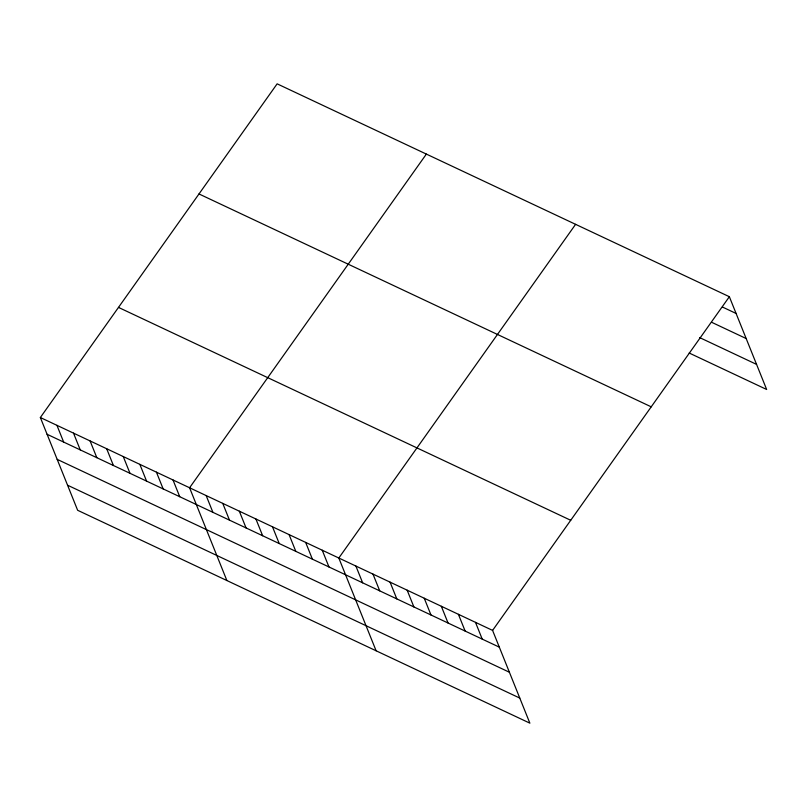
<?xml version="1.0" encoding="UTF-8"?>
<svg xmlns="http://www.w3.org/2000/svg" width="807" height="807" viewBox="0 0 807 807"><rect width="100%" height="100%" fill="white"/><g stroke="black" fill="none" stroke-linecap="round" stroke-linejoin="round"><path stroke-width="1.21" d="M40.35 417.522L492.583 630.398L529.866 723.163L77.643 510.286L40.35 417.522L277.134 83.837L729.357 296.714L766.65 389.478L689.198 353.022M426.368 154.087L189.584 487.771L226.878 580.536M575.603 224.336L338.819 558.02L376.112 650.785M492.583 630.398L729.357 296.714M722.426 307.023L736.095 313.459M712.006 322.457L746.172 338.547M699.619 337.578L756.562 364.391M198.996 193.952L651.219 406.829M118.488 307.406L570.72 520.283M47.078 434.277L499.311 647.153M57.166 459.354L509.399 672.241M67.556 485.199L519.789 698.085M475.494 622.358L482.223 639.114M458.406 614.319L465.145 631.064M441.328 606.279L448.056 623.024M424.24 598.239L430.978 614.984M407.162 590.189L413.89 606.945M390.074 582.15L396.802 598.895M372.985 574.11L379.724 590.855M355.907 566.07L362.636 582.815M322.235 550.223L328.974 566.968M305.661 542.415L312.39 559.16M289.077 534.607L295.806 551.352M272.494 526.8L279.222 543.555M255.91 519.002L262.648 535.747M239.326 511.194L246.064 527.939M222.752 503.386L229.481 520.132M206.168 495.579L212.897 512.324M173.001 479.973L179.739 496.719M156.427 472.166L163.155 488.911M139.843 464.358L146.571 481.103M123.259 456.55L129.988 473.305M106.675 448.742L113.414 465.498M90.091 440.945L96.83 457.69M73.518 433.137L80.246 449.882M56.934 425.329L63.662 442.075"/></g></svg>
